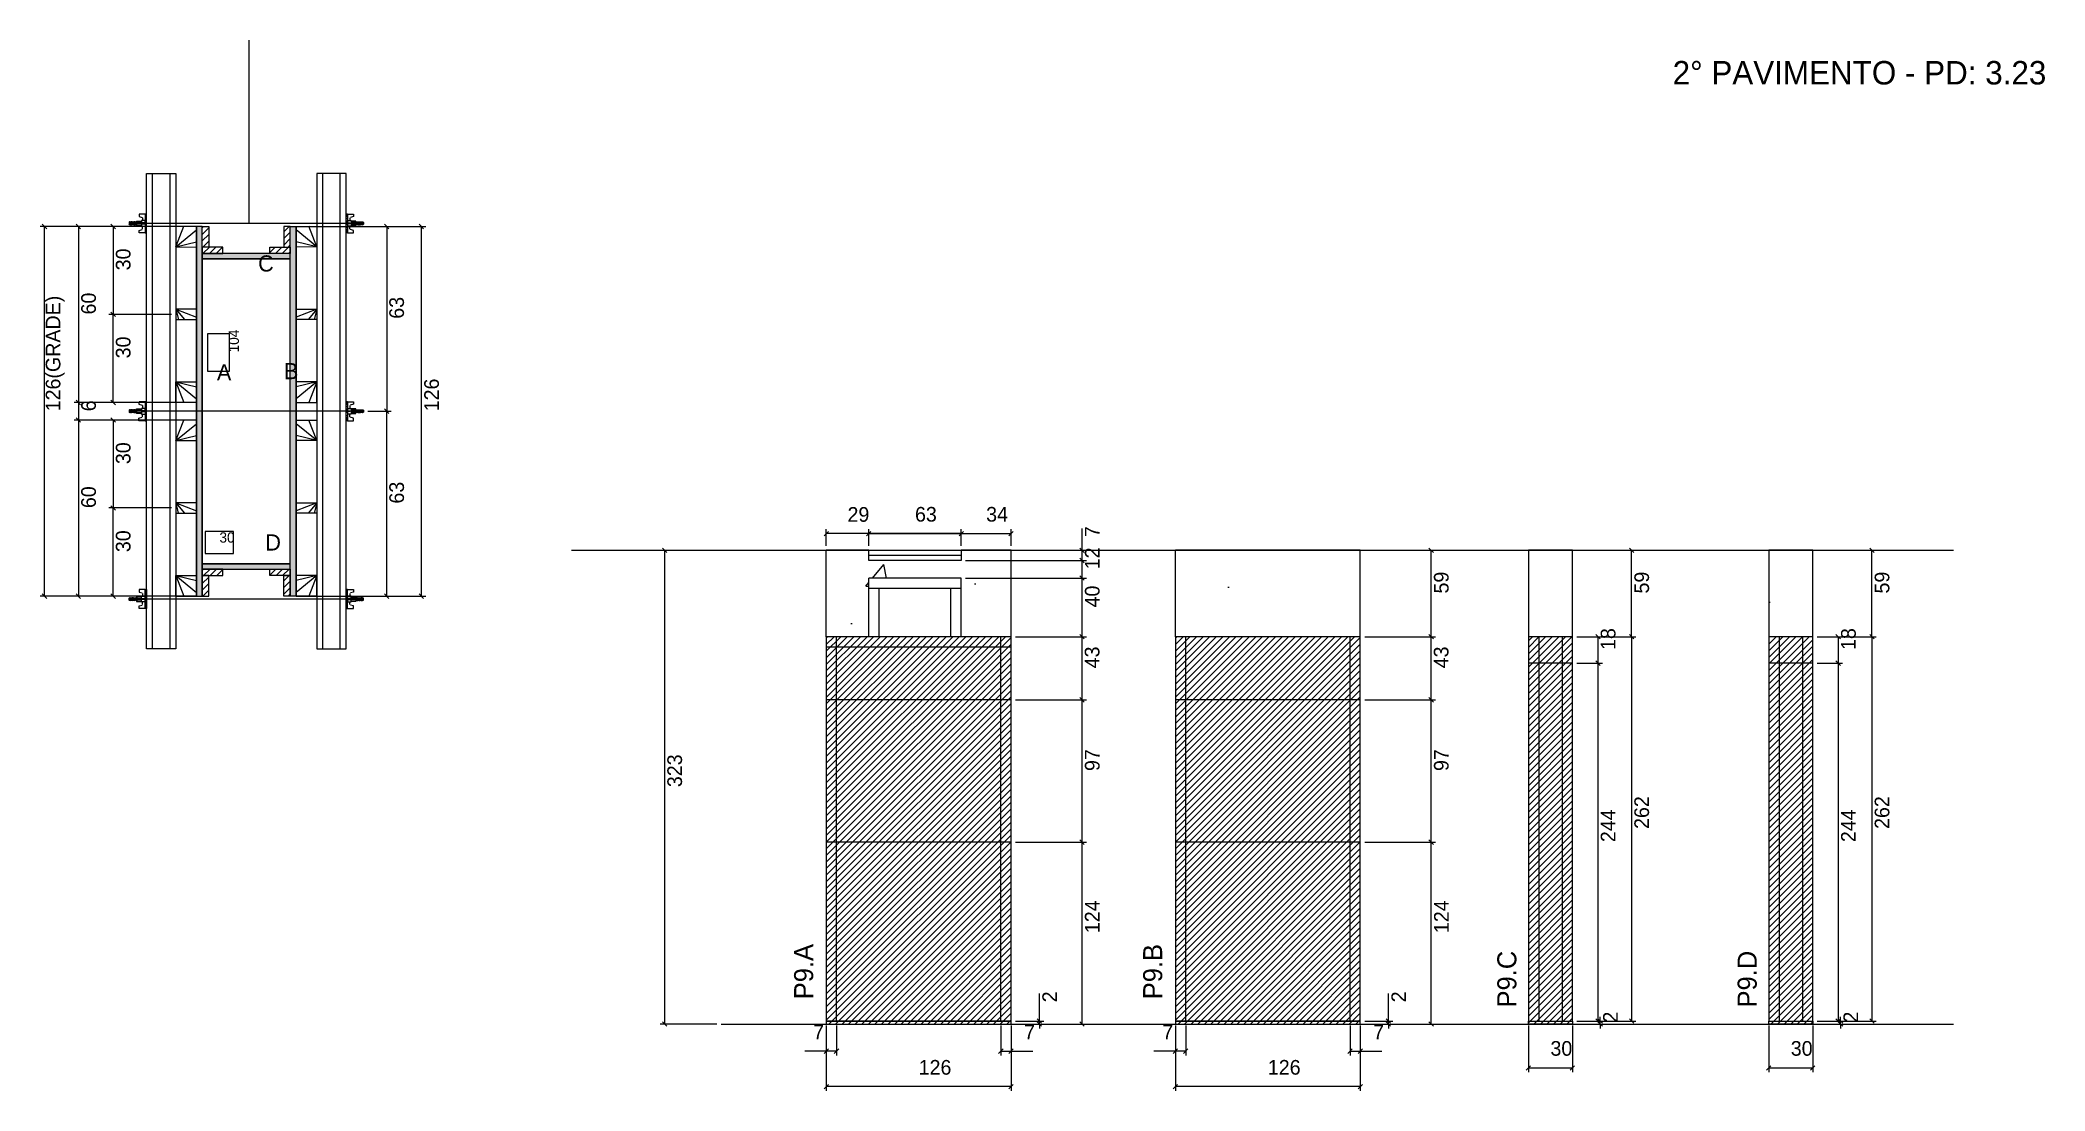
# Model space of a CAD drawing. Header units: metres. Extents: x 3511 to 4877, y 9638 to 10354.
import ezdxf

# ---------------------------------------------------------------- set-up
doc = ezdxf.new("R2010")
doc.units = ezdxf.units.M
for name, color, linetype in [('CHAPA', 7, 'Continuous'), ('COTA', 7, 'Continuous'), ('Hachura', 7, 'Continuous'), ('Madeira', 7, 'Continuous'), ('NIVEL 2° PAV.', 7, 'Continuous'), ('NOMENCLATURA', 7, 'Continuous'), ('Nível', 7, 'Continuous'), ('Painéis', 7, 'Continuous'), ('Perfil Metálico', 7, 'Continuous'), ('SARR_2.2x7', 7, 'Continuous'), ('SARRAFO', 7, 'Continuous'), ('Texto Seção', 7, 'Continuous'), ('TEXTO_GERAL', 7, 'Continuous')]:
    doc.layers.add(name, color=color, linetype=linetype)

msp = doc.modelspace()

# ---------------------------------------------------------------- hatches: boundary and pattern name
at = {"layer": 'COTA'}
h = msp.add_hatch(dxfattribs=at)
h.set_pattern_fill('AR-CONC')
h.paths.add_polyline_path([(4138.8, 10006.7), (4138.8, 9999.7), (4075.8, 9999.7), (4075.8, 10006.7), (4046.8, 10006.7), (4046.8, 9947.7), (4075.8, 9947.7), (4075.8, 9987.7), (4138.8, 9987.7), (4138.8, 9947.7), (4172.8, 9947.7), (4172.8, 10006.7), (4138.8, 10006.7)])
h = msp.add_hatch(dxfattribs=at)
h.set_pattern_fill('AR-CONC')
h.paths.add_polyline_path([(4284.8, 9947.7), (4410.8, 9947.7), (4410.8, 10006.7), (4284.8, 10006.7), (4284.8, 9947.7)])
h = msp.add_hatch(dxfattribs=at)
h.set_pattern_fill('AR-CONC')
h.paths.add_polyline_path([(4525.4, 9947.7), (4555.4, 9947.7), (4555.4, 10006.7), (4525.4, 10006.7), (4525.4, 9947.7)])
h = msp.add_hatch(dxfattribs=at)
h.set_pattern_fill('AR-CONC')
h.paths.add_polyline_path([(4689.2, 9947.7), (4719.2, 9947.7), (4719.2, 10006.7), (4689.2, 10006.7), (4689.2, 9947.7)])
at = {"layer": 'Hachura'}
h = msp.add_hatch(color=7, dxfattribs=at)
h.dxf.hatch_style = 1
h.paths.add_polyline_path([(3621.5, 10227.4), (3617.5, 10227.4), (3617.5, 9975.4), (3621.5, 9975.4), (3621.5, 10227.4)])
h = msp.add_hatch(dxfattribs=at)
h.set_pattern_fill('ANSI31')
h.paths.add_polyline_path([(3621.5, 10213.4), (3625.9, 10213.4), (3625.9, 10227.4), (3621.5, 10227.4), (3621.5, 10213.4)])
h = msp.add_hatch(dxfattribs=at)
h.set_pattern_fill('ANSI31')
h.paths.add_polyline_path([(3681.5, 10213.4), (3677.1, 10213.4), (3677.1, 10227.4), (3681.5, 10227.4), (3681.5, 10213.4)])
h = msp.add_hatch(color=7, dxfattribs=at)
h.dxf.hatch_style = 1
h.paths.add_polyline_path([(3681.5, 10227.4), (3685.5, 10227.4), (3685.5, 9975.4), (3681.5, 9975.4), (3681.5, 10227.4)])
h = msp.add_hatch(dxfattribs=at)
h.set_pattern_fill('ANSI31')
h.paths.add_polyline_path([(3621.5, 10209), (3621.5, 10213.4), (3635.5, 10213.4), (3635.5, 10209), (3621.5, 10209)])
h = msp.add_hatch(color=7, dxfattribs=at)
h.dxf.hatch_style = 1
h.paths.add_polyline_path([(3681.5, 10205.4), (3681.5, 10209), (3621.5, 10209), (3621.5, 10205.4), (3681.5, 10205.4)])
h = msp.add_hatch(color=7, dxfattribs=at)
h.dxf.hatch_style = 1
h.paths.add_polyline_path([(3681.5, 10205.4), (3681.5, 10209), (3621.5, 10209), (3621.5, 10205.4), (3681.5, 10205.4)])
h = msp.add_hatch(dxfattribs=at)
h.set_pattern_fill('ANSI31')
h.paths.add_polyline_path([(3681.5, 10209), (3681.5, 10213.4), (3667.5, 10213.4), (3667.5, 10209), (3681.5, 10209)])
h = msp.add_hatch(color=7, dxfattribs=at)
h.dxf.hatch_style = 1
h.paths.add_polyline_path([(3681.5, 9993.8), (3681.5, 9997.4), (3621.5, 9997.4), (3621.5, 9993.8), (3681.5, 9993.8)])
h = msp.add_hatch(color=7, dxfattribs=at)
h.dxf.hatch_style = 1
h.paths.add_polyline_path([(3681.5, 9993.8), (3681.5, 9997.4), (3621.5, 9997.4), (3621.5, 9993.8), (3681.5, 9993.8)])
h = msp.add_hatch(dxfattribs=at)
h.set_pattern_fill('ANSI31')
h.paths.add_polyline_path([(3621.5, 9989.4), (3621.5, 9993.8), (3635.5, 9993.8), (3635.5, 9989.4), (3621.5, 9989.4)])
h = msp.add_hatch(dxfattribs=at)
h.set_pattern_fill('ANSI31')
h.paths.add_polyline_path([(3621.5, 9989.4), (3625.9, 9989.4), (3625.9, 9975.4), (3621.5, 9975.4), (3621.5, 9989.4)])
h = msp.add_hatch(dxfattribs=at)
h.set_pattern_fill('ANSI31')
h.paths.add_polyline_path([(3681.5, 9989.4), (3681.5, 9993.8), (3667.5, 9993.8), (3667.5, 9989.4), (3681.5, 9989.4)])
h = msp.add_hatch(dxfattribs=at)
h.set_pattern_fill('ANSI31')
h.paths.add_polyline_path([(3681.5, 9989.4), (3677.1, 9989.4), (3677.1, 9975.4), (3681.5, 9975.4), (3681.5, 9989.4)])
h = msp.add_hatch(dxfattribs=at)
h.set_pattern_fill('ANSI31')
h.paths.add_polyline_path([(4172.8, 9683.7), (4172.8, 9947.7), (4046.8, 9947.7), (4046.8, 9683.7), (4172.8, 9683.7)])
h = msp.add_hatch(dxfattribs=at)
h.set_pattern_fill('ANSI31')
h.paths.add_polyline_path([(4410.8, 9683.7), (4410.8, 9947.7), (4284.8, 9947.7), (4284.8, 9683.7), (4410.8, 9683.7)])
h = msp.add_hatch(dxfattribs=at)
h.set_pattern_fill('ANSI31')
h.paths.add_polyline_path([(4555.4, 9683.7), (4555.4, 9947.7), (4525.4, 9947.7), (4525.4, 9683.7), (4555.4, 9683.7)])
h = msp.add_hatch(dxfattribs=at)
h.set_pattern_fill('ANSI31')
h.paths.add_polyline_path([(4719.2, 9683.7), (4719.2, 9947.7), (4689.2, 9947.7), (4689.2, 9683.7), (4719.2, 9683.7)])

# ---------------------------------------------------------------- linework, layer by layer
at = {"layer": 'CHAPA', "color": 1, "lineweight": 25}
for points in [[(3621.5, 10227.4), (3617.5, 10227.4), (3617.5, 9975.4), (3621.5, 9975.4)], [(3621.5, 10227.4), (3617.5, 10227.4), (3617.5, 9975.4), (3621.5, 9975.4)], [(3681.5, 10227.4), (3685.5, 10227.4), (3685.5, 9975.4), (3681.5, 9975.4)], [(3681.5, 10227.4), (3685.5, 10227.4), (3685.5, 9975.4), (3681.5, 9975.4)], [(3681.5, 10205.4), (3681.5, 10209), (3621.5, 10209), (3621.5, 10205.4)], [(3681.5, 10205.4), (3681.5, 10209), (3621.5, 10209), (3621.5, 10205.4)], [(3681.5, 9993.8), (3681.5, 9997.4), (3621.5, 9997.4), (3621.5, 9993.8)], [(3681.5, 9993.8), (3681.5, 9997.4), (3621.5, 9997.4), (3621.5, 9993.8)]]:
    msp.add_lwpolyline(points, close=True, dxfattribs=at)
at = {"layer": 'COTA', "color": 241, "lineweight": 25}
for p, q in [((3600.5, 10227.4), (3511, 10227.4)), ((3514, 9975.4), (3514, 10227.4)), ((3614.5, 10227.4), (3534.1, 10227.4)), ((3537.1, 10227.4), (3537.1, 10107.4)), ((3580.5, 10227.4), (3557.8, 10227.4)), ((3560.8, 10227.4), (3560.8, 10167.5)), ((3688.5, 10227.4), (3773.9, 10227.4)), ((3722.5, 10227.4), (3750.2, 10227.4)), ((3747.2, 10227.4), (3747.2, 10101.5)), ((3770.9, 9975.4), (3770.9, 10227.4)), ((3600.5, 10167.5), (3557.8, 10167.5)), ((3600.5, 10167.5), (3557.8, 10167.5)), ((3560.8, 10107.4), (3560.8, 10167.5)), ((3614.5, 10107.4), (3534.1, 10107.4)), ((3600.5, 10107.4), (3534.1, 10107.4)), ((3537.1, 10107.4), (3537.1, 10095.4)), ((3571.5, 10107.4), (3557.8, 10107.4)), ((3734.3, 10101.5), (3750.2, 10101.5)), ((3734.3, 10101.5), (3750.2, 10101.5)), ((3747.2, 9975.4), (3747.2, 10101.5)), ((3614.5, 10095.4), (3534.1, 10095.4)), ((3600.5, 10095.4), (3534.1, 10095.4)), ((3537.1, 10095.4), (3537.1, 9975.4)), ((3580.5, 10095.4), (3557.8, 10095.4)), ((3560.8, 10095.4), (3560.8, 10035.5)), ((3600.5, 10035.5), (3557.8, 10035.5)), ((3600.5, 10035.5), (3557.8, 10035.5)), ((3560.8, 9975.4), (3560.8, 10035.5)), ((4046.8, 9947.7), (4046.8, 10006.7)), ((4075.8, 10006.7), (4046.8, 10006.7)), ((4172.8, 10006.7), (4138.8, 10006.7)), ((4172.8, 9947.7), (4172.8, 10006.7)), ((4410.8, 10006.7), (4284.8, 10006.7)), ((4284.8, 9947.7), (4284.8, 10006.7)), ((4410.8, 9947.7), (4410.8, 10006.7)), ((3600.5, 9975.4), (3511, 9975.4)), ((3614.5, 9975.4), (3534.1, 9975.4)), ((3571.5, 9975.4), (3557.8, 9975.4)), ((3688.5, 9975.4), (3773.9, 9975.4)), ((3722.5, 9975.4), (3750.2, 9975.4))]:
    msp.add_line(p, q, dxfattribs=at)
at = {"layer": 'COTA', "color": 0, "lineweight": 25}
for p, q in [((3515.5, 10225.9), (3512.5, 10228.9)), ((3538.6, 10225.9), (3535.6, 10228.9)), ((3562.3, 10225.9), (3559.3, 10228.9)), ((3748.7, 10225.9), (3745.7, 10228.9)), ((3772.4, 10225.9), (3769.4, 10228.9)), ((3559.3, 10169), (3562.3, 10166)), ((3562.3, 10166), (3559.3, 10169)), ((3535.6, 10108.9), (3538.6, 10105.9)), ((3538.6, 10105.9), (3535.6, 10108.9)), ((3559.3, 10108.9), (3562.3, 10105.9)), ((3748.7, 10100), (3745.7, 10103)), ((3745.7, 10103), (3748.7, 10100)), ((3538.6, 10093.9), (3535.6, 10096.9)), ((3535.6, 10096.9), (3538.6, 10093.9)), ((3562.3, 10093.9), (3559.3, 10096.9)), ((3559.3, 10037), (3562.3, 10034)), ((3562.3, 10034), (3559.3, 10037)), ((4048.3, 10019.5), (4045.3, 10016.5)), ((4077.3, 10019.5), (4074.3, 10016.5)), ((4077.3, 10019.5), (4074.3, 10016.5)), ((4074.3, 10016.5), (4077.3, 10019.5)), ((4140.3, 10019.5), (4137.3, 10016.5)), ((4137.3, 10016.5), (4140.3, 10019.5)), ((4137.3, 10016.5), (4140.3, 10019.5)), ((4171.3, 10016.5), (4174.3, 10019.5)), ((4222.7, 10005.2), (4219.7, 10008.2)), ((4460.6, 10005.2), (4457.6, 10008.2)), ((4597.2, 10005.2), (4594.2, 10008.2)), ((4761, 10005.2), (4758, 10008.2)), ((4222.7, 9998.2), (4219.7, 10001.2)), ((4219.7, 10001.2), (4222.7, 9998.2)), ((4222.7, 9986.2), (4219.7, 9989.2)), ((4219.7, 9989.2), (4222.7, 9986.2)), ((3512.5, 9976.9), (3515.5, 9973.9)), ((3535.6, 9976.9), (3538.6, 9973.9)), ((3559.3, 9976.9), (3562.3, 9973.9)), ((3745.7, 9976.9), (3748.7, 9973.9)), ((3769.4, 9976.9), (3772.4, 9973.9)), ((4222.7, 9946.2), (4219.7, 9949.2)), ((4219.7, 9949.2), (4222.7, 9946.2)), ((4460.6, 9946.2), (4457.6, 9949.2)), ((4457.6, 9949.2), (4460.6, 9946.2)), ((4574.3, 9946.2), (4571.3, 9949.2)), ((4597.2, 9946.2), (4594.2, 9949.2)), ((4594.2, 9949.2), (4597.2, 9946.2)), ((4738, 9946.2), (4735, 9949.2)), ((4761, 9946.2), (4758, 9949.2)), ((4758, 9949.2), (4761, 9946.2)), ((4571.3, 9931.2), (4574.3, 9928.2)), ((4574.3, 9928.2), (4571.3, 9931.2)), ((4735, 9931.2), (4738, 9928.2)), ((4738, 9928.2), (4735, 9931.2)), ((4222.7, 9903.2), (4219.7, 9906.2)), ((4219.7, 9906.2), (4222.7, 9903.2)), ((4460.6, 9903.2), (4457.6, 9906.2)), ((4457.6, 9906.2), (4460.6, 9903.2)), ((4222.7, 9806.2), (4219.7, 9809.2)), ((4219.7, 9809.2), (4222.7, 9806.2)), ((4460.6, 9806.2), (4457.6, 9809.2)), ((4457.6, 9809.2), (4460.6, 9806.2)), ((4190.6, 9687.2), (4193.6, 9684.2)), ((4193.6, 9682.2), (4190.6, 9685.2)), ((4219.7, 9685.2), (4222.7, 9682.2)), ((4428.5, 9687.2), (4431.5, 9684.2)), ((4431.5, 9682.2), (4428.5, 9685.2)), ((4457.6, 9685.2), (4460.6, 9682.2)), ((4571.3, 9687.2), (4574.3, 9684.2)), ((4572.8, 9687.2), (4575.8, 9684.2)), ((4575.8, 9682.2), (4572.8, 9685.2)), ((4594.2, 9687.2), (4597.2, 9684.2)), ((4735, 9687.2), (4738, 9684.2)), ((4736.6, 9687.2), (4739.6, 9684.2)), ((4739.6, 9682.2), (4736.6, 9685.2)), ((4758, 9687.2), (4761, 9684.2)), ((4048.3, 9666.7), (4045.3, 9663.7)), ((4052.3, 9663.7), (4055.3, 9666.7)), ((4167.3, 9666.7), (4164.3, 9663.7)), ((4171.3, 9663.7), (4174.3, 9666.7)), ((4286.3, 9666.7), (4283.3, 9663.7)), ((4290.3, 9663.7), (4293.3, 9666.7)), ((4405.3, 9666.7), (4402.3, 9663.7)), ((4409.3, 9663.7), (4412.3, 9666.7)), ((4526.9, 9655.3), (4523.9, 9652.3)), ((4553.9, 9652.3), (4556.9, 9655.3)), ((4690.7, 9655.3), (4687.7, 9652.3)), ((4717.7, 9652.3), (4720.7, 9655.3)), ((4048.3, 9642.6), (4045.3, 9639.6)), ((4171.3, 9639.6), (4174.3, 9642.6)), ((4286.3, 9642.6), (4283.3, 9639.6)), ((4409.3, 9639.6), (4412.3, 9642.6))]:
    msp.add_line(p, q, dxfattribs=at)
at = {"layer": 'COTA', "color": 180, "lineweight": 25}
for p, q in [((3640, 10154.2), (3625, 10154.2)), ((3625, 10154.2), (3625, 10128.8)), ((3640, 10128.8), (3640, 10154.2)), ((3625, 10128.8), (3640, 10128.8)), ((3642.9, 10019.4), (3623.6, 10019.4)), ((3623.6, 10019.4), (3623.6, 10004.4)), ((3642.9, 10004.4), (3642.9, 10019.4)), ((3623.6, 10004.4), (3642.9, 10004.4))]:
    msp.add_line(p, q, dxfattribs=at)
at = {"layer": 'COTA', "color": 4, "lineweight": 25}
for p, q in [((4046.8, 10009.7), (4046.8, 10021)), ((4075.8, 10018), (4046.8, 10018)), ((4075.8, 10009.7), (4075.8, 10021)), ((4075.8, 10009.7), (4075.8, 10021)), ((4075.8, 10009.7), (4075.8, 10021)), ((4138.8, 10018), (4075.8, 10018)), ((4075.8, 10018), (4138.8, 10018)), ((4138.8, 10009.7), (4138.8, 10021)), ((4138.8, 10009.7), (4138.8, 10021)), ((4138.8, 10009.7), (4138.8, 10021)), ((4138.8, 10018), (4172.8, 10018)), ((4172.8, 10009.7), (4172.8, 10021)), ((4221.2, 10006.7), (4221.2, 10021.5)), ((4175.8, 10006.7), (4224.2, 10006.7)), ((4221.2, 9999.7), (4221.2, 10006.7)), ((4413.8, 10006.7), (4462.1, 10006.7)), ((4459.1, 9947.7), (4459.1, 10006.7)), ((4558.4, 10006.7), (4598.7, 10006.7)), ((4595.7, 9947.7), (4595.7, 10006.7)), ((4722.2, 10006.7), (4762.5, 10006.7)), ((4759.5, 9947.7), (4759.5, 10006.7)), ((4141.8, 9999.7), (4224.2, 9999.7)), ((4141.8, 9999.7), (4224.2, 9999.7)), ((4221.2, 9987.7), (4221.2, 9999.7)), ((4141.8, 9987.7), (4224.2, 9987.7)), ((4141.8, 9987.7), (4224.2, 9987.7)), ((4221.2, 9947.7), (4221.2, 9987.7)), ((4175.8, 9947.7), (4224.2, 9947.7)), ((4175.8, 9947.7), (4224.2, 9947.7)), ((4221.2, 9904.7), (4221.2, 9947.7)), ((4413.8, 9947.7), (4462.1, 9947.7)), ((4413.8, 9947.7), (4462.1, 9947.7)), ((4459.1, 9904.7), (4459.1, 9947.7)), ((4558.4, 9947.7), (4598.7, 9947.7)), ((4558.4, 9947.7), (4575.8, 9947.7)), ((4558.4, 9947.7), (4598.7, 9947.7)), ((4572.8, 9947.7), (4572.8, 9929.7)), ((4595.7, 9947.7), (4595.7, 9685.7)), ((4722.2, 9947.7), (4762.5, 9947.7)), ((4722.2, 9947.7), (4739.5, 9947.7)), ((4722.2, 9947.7), (4762.5, 9947.7)), ((4736.5, 9947.7), (4736.5, 9929.7)), ((4759.5, 9947.7), (4759.5, 9685.7)), ((4558.4, 9929.7), (4575.8, 9929.7)), ((4558.4, 9929.7), (4575.8, 9929.7)), ((4572.8, 9929.7), (4572.8, 9685.7)), ((4722.2, 9929.7), (4739.5, 9929.7)), ((4722.2, 9929.7), (4739.5, 9929.7)), ((4736.5, 9929.7), (4736.5, 9685.7)), ((4175.8, 9904.7), (4224.2, 9904.7)), ((4175.8, 9904.7), (4224.2, 9904.7)), ((4221.2, 9807.7), (4221.2, 9904.7)), ((4413.8, 9904.7), (4462.1, 9904.7)), ((4413.8, 9904.7), (4462.1, 9904.7)), ((4459.1, 9807.7), (4459.1, 9904.7)), ((4175.8, 9807.7), (4224.2, 9807.7)), ((4213.7, 9807.7), (4224.2, 9807.7)), ((4221.2, 9683.7), (4221.2, 9807.7)), ((4413.8, 9807.7), (4462.1, 9807.7)), ((4451.6, 9807.7), (4462.1, 9807.7)), ((4459.1, 9683.7), (4459.1, 9807.7)), ((4192.1, 9685.7), (4192.1, 9704.5)), ((4430, 9685.7), (4430, 9704.5)), ((4574.3, 9685.7), (4574.3, 9688.7)), ((4738.1, 9685.7), (4738.1, 9688.7)), ((4046.8, 9682.7), (4046.8, 9638.1)), ((4046.8, 9680.7), (4046.8, 9662.2)), ((4053.8, 9682.7), (4053.8, 9662.2)), ((4165.8, 9682.7), (4165.8, 9662.2)), ((4172.8, 9682.7), (4172.8, 9638.1)), ((4172.8, 9680.7), (4172.8, 9662.2)), ((4175.8, 9685.7), (4195.1, 9685.7)), ((4175.8, 9683.7), (4195.1, 9683.7)), ((4175.8, 9683.7), (4224.2, 9683.7)), ((4192.1, 9683.7), (4192.1, 9685.7)), ((4192.1, 9683.7), (4192.1, 9680.7)), ((4284.8, 9682.7), (4284.8, 9638.1)), ((4284.8, 9680.7), (4284.8, 9662.2)), ((4291.8, 9682.7), (4291.8, 9662.2)), ((4403.8, 9682.7), (4403.8, 9662.2)), ((4410.8, 9682.7), (4410.8, 9638.1)), ((4410.8, 9680.7), (4410.8, 9662.2)), ((4413.8, 9685.7), (4433, 9685.7)), ((4413.8, 9683.7), (4433, 9683.7)), ((4413.8, 9683.7), (4462.1, 9683.7)), ((4430, 9683.7), (4430, 9685.7)), ((4430, 9683.7), (4430, 9680.7)), ((4525.4, 9682.7), (4525.4, 9650.8)), ((4555.4, 9682.7), (4555.4, 9650.8)), ((4558.4, 9685.7), (4577.3, 9685.7)), ((4558.4, 9685.7), (4598.7, 9685.7)), ((4558.4, 9685.7), (4575.8, 9685.7)), ((4558.4, 9683.7), (4577.3, 9683.7)), ((4574.3, 9683.7), (4574.3, 9685.7)), ((4574.3, 9683.7), (4574.3, 9680.7)), ((4689.2, 9682.7), (4689.2, 9650.8)), ((4719.2, 9682.7), (4719.2, 9650.8)), ((4722.2, 9685.7), (4741.1, 9685.7)), ((4722.2, 9685.7), (4762.5, 9685.7)), ((4722.2, 9685.7), (4739.5, 9685.7)), ((4722.2, 9683.7), (4741.1, 9683.7)), ((4738.1, 9683.7), (4738.1, 9685.7)), ((4738.1, 9683.7), (4738.1, 9680.7)), ((4046.8, 9665.2), (4032.1, 9665.2)), ((4053.8, 9665.2), (4046.8, 9665.2)), ((4165.8, 9665.2), (4172.8, 9665.2)), ((4172.8, 9665.2), (4187.5, 9665.2)), ((4284.8, 9665.2), (4270, 9665.2)), ((4291.8, 9665.2), (4284.8, 9665.2)), ((4403.8, 9665.2), (4410.8, 9665.2)), ((4410.8, 9665.2), (4425.5, 9665.2)), ((4525.4, 9653.8), (4555.4, 9653.8)), ((4689.2, 9653.8), (4719.2, 9653.8)), ((4172.8, 9641.1), (4046.8, 9641.1)), ((4410.8, 9641.1), (4284.8, 9641.1))]:
    msp.add_line(p, q, dxfattribs=at)
at = {"layer": 'COTA', "color": 241, "lineweight": 25}
for points in [[(4555.4, 9947.7), (4555.4, 10006.7), (4525.4, 10006.7), (4525.4, 9947.7)], [(4719.2, 9947.7), (4719.2, 10006.7), (4689.2, 10006.7), (4689.2, 9947.7)]]:
    msp.add_lwpolyline(points, dxfattribs=at)
at = {"layer": 'Hachura', "color": 0, "lineweight": 9}
for p, q in [((3583.5, 10235.9), (3578.4, 10235.9)), ((3578.4, 10235.9), (3578.4, 10234.2)), ((3582.6, 10235.9), (3582.6, 10223)), ((3582.6, 10235.9), (3582.6, 10230.7)), ((3582.6, 10235.8), (3583.5, 10235.8)), ((3582.6, 10235.5), (3583.5, 10235.5)), ((3582.6, 10235.2), (3583.5, 10235.2)), ((3582.6, 10234.7), (3583.5, 10234.7)), ((3583.5, 10223), (3583.5, 10235.9)), ((3719.5, 10223), (3719.5, 10235.9)), ((3719.5, 10235.9), (3724.7, 10235.9)), ((3720.4, 10235.8), (3719.5, 10235.8)), ((3720.4, 10235.5), (3719.5, 10235.5)), ((3720.4, 10235.2), (3719.5, 10235.2)), ((3720.4, 10234.7), (3719.5, 10234.7)), ((3720.4, 10235.9), (3720.4, 10223)), ((3720.4, 10235.9), (3720.4, 10230.7)), ((3724.7, 10235.9), (3724.7, 10234.2)), ((3572, 10230.5), (3571.7, 10230.2)), ((3571.7, 10230.2), (3571.7, 10228.9)), ((3572, 10228.5), (3571.7, 10228.9)), ((3572.4, 10230.5), (3572, 10230.5)), ((3572, 10228.5), (3572, 10230.5)), ((3572.7, 10228.5), (3572, 10229.8)), ((3572.6, 10228.4), (3572, 10229.6)), ((3572, 10229.1), (3572.4, 10228.4)), ((3572, 10228.8), (3572.2, 10228.5)), ((3572.4, 10230.5), (3573.3, 10228.5)), ((3572.4, 10230.5), (3573.3, 10228.5)), ((3572.5, 10230.6), (3573.5, 10228.4)), ((3573.8, 10228.4), (3572.7, 10230.6)), ((3572.7, 10228.5), (3573.3, 10228.5)), ((3573.5, 10230.5), (3572.9, 10230.5)), ((3573.8, 10228.5), (3572.9, 10230.5)), ((3573.5, 10230.5), (3574.5, 10228.5)), ((3573.6, 10230.6), (3574.7, 10228.4)), ((3574.5, 10228.5), (3573.8, 10228.5)), ((3574.9, 10228.4), (3573.9, 10230.6)), ((3574.7, 10230.5), (3574, 10230.5)), ((3575, 10228.5), (3574, 10230.5)), ((3574.2, 10230.5), (3574, 10230.5)), ((3574.7, 10230.5), (3575.6, 10228.5)), ((3574.8, 10230.6), (3575.9, 10228.4)), ((3576.1, 10228.4), (3575, 10230.6)), ((3575.2, 10228.5), (3575, 10228.5)), ((3575.8, 10230.5), (3575.2, 10230.5)), ((3576.2, 10228.5), (3575.2, 10230.5)), ((3575.2, 10228.5), (3575.6, 10228.5)), ((3575.8, 10230.5), (3576.8, 10228.5)), ((3576.8, 10229.3), (3576.2, 10230.6)), ((3576.2, 10228.5), (3576.8, 10228.5)), ((3576.8, 10229.6), (3576.4, 10230.5)), ((3576.8, 10230.5), (3576.4, 10230.5)), ((3576.8, 10227.8), (3576.8, 10231.1)), ((3576.8, 10231.1), (3580, 10231.1)), ((3576.8, 10230.1), (3580, 10230.1)), ((3576.8, 10228.5), (3580, 10228.5)), ((3580, 10227.8), (3576.8, 10227.8)), ((3576.9, 10227.8), (3576.9, 10231.1)), ((3578.4, 10234.2), (3580.6, 10233.6)), ((3578.4, 10224.7), (3580.6, 10225.3)), ((3578.4, 10223), (3578.4, 10224.7)), ((3582.6, 10223), (3578.4, 10223)), ((3580, 10231.4), (3580, 10227.5)), ((3582.6, 10231.4), (3580, 10231.4)), ((3580, 10227.5), (3580, 10227.8)), ((3580, 10227.5), (3580, 10227.8)), ((3580, 10227.5), (3582.6, 10227.5)), ((3582.6, 10229.8), (3580.6, 10229.8)), ((3580.6, 10229.2), (3582.6, 10229.2)), ((3580.8, 10233.3), (3580.8, 10231.4)), ((3580.8, 10225.6), (3580.8, 10227.5)), ((3582.6, 10233.9), (3583.5, 10233.9)), ((3582.6, 10232.5), (3583.5, 10232.5)), ((3582.6, 10229.4), (3582.6, 10231.4)), ((3582.6, 10230.7), (3582.6, 10230.1)), ((3582.6, 10229.5), (3583.5, 10229.5)), ((3582.6, 10226.4), (3583.5, 10226.4)), ((3582.6, 10225), (3583.5, 10225)), ((3582.6, 10224.1), (3583.5, 10224.1)), ((3582.6, 10223.7), (3583.5, 10223.7)), ((3582.6, 10223.3), (3583.5, 10223.3)), ((3582.6, 10223.1), (3583.5, 10223.1)), ((3582.6, 10223), (3583.5, 10223)), ((3582.9, 10230.4), (3582.7, 10230.4)), ((3582.7, 10228.5), (3583.2, 10228.5)), ((3583.4, 10230.4), (3582.9, 10230.4)), ((3583.5, 10224), (3583.5, 10231.8)), ((3720.4, 10233.9), (3719.5, 10233.9)), ((3720.4, 10232.5), (3719.5, 10232.5)), ((3719.5, 10224), (3719.5, 10231.8)), ((3720.4, 10229.5), (3719.5, 10229.5)), ((3720.4, 10226.4), (3719.5, 10226.4)), ((3720.4, 10225), (3719.5, 10225)), ((3720.4, 10224.1), (3719.5, 10224.1)), ((3720.4, 10223.7), (3719.5, 10223.7)), ((3720.4, 10223.3), (3719.5, 10223.3)), ((3720.4, 10223.1), (3719.5, 10223.1)), ((3720.4, 10223), (3719.5, 10223)), ((3719.7, 10230.4), (3720.1, 10230.4)), ((3720.3, 10228.5), (3719.9, 10228.5)), ((3720.1, 10230.4), (3720.3, 10230.4)), ((3720.4, 10229.4), (3720.4, 10231.4)), ((3720.4, 10231.4), (3723, 10231.4)), ((3720.4, 10230.7), (3720.4, 10230.1)), ((3720.4, 10229.8), (3722.4, 10229.8)), ((3722.4, 10229.2), (3720.4, 10229.2)), ((3723, 10227.5), (3720.4, 10227.5)), ((3720.4, 10223), (3724.7, 10223)), ((3722.2, 10233.3), (3722.2, 10231.4)), ((3722.2, 10225.6), (3722.2, 10227.5)), ((3724.7, 10234.2), (3722.5, 10233.6)), ((3724.7, 10224.7), (3722.5, 10225.3)), ((3723, 10231.4), (3723, 10227.5)), ((3726.2, 10231.1), (3723, 10231.1)), ((3726.2, 10230.1), (3723, 10230.1)), ((3726.2, 10228.5), (3723, 10228.5)), ((3723, 10227.8), (3726.2, 10227.8)), ((3723, 10227.5), (3723, 10227.8)), ((3723, 10227.5), (3723, 10227.8)), ((3724.7, 10223), (3724.7, 10224.7)), ((3726.2, 10227.8), (3726.2, 10231.1)), ((3726.2, 10227.8), (3726.2, 10231.1)), ((3726.2, 10229.3), (3726.9, 10230.6)), ((3727.2, 10230.5), (3726.2, 10228.5)), ((3726.2, 10229.6), (3726.7, 10230.5)), ((3726.2, 10230.5), (3726.7, 10230.5)), ((3726.9, 10228.5), (3726.2, 10228.5)), ((3726.9, 10228.4), (3728, 10230.6)), ((3726.9, 10228.5), (3727.8, 10230.5)), ((3728.3, 10230.6), (3727.2, 10228.4)), ((3727.2, 10230.5), (3727.8, 10230.5)), ((3728.4, 10230.5), (3727.4, 10228.5)), ((3727.8, 10228.5), (3727.4, 10228.5)), ((3727.8, 10228.5), (3728, 10228.5)), ((3728, 10228.5), (3729, 10230.5)), ((3728.1, 10228.4), (3729.2, 10230.6)), ((3729.4, 10230.6), (3728.3, 10228.4)), ((3728.4, 10230.5), (3729, 10230.5)), ((3729.5, 10230.5), (3728.5, 10228.5)), ((3728.5, 10228.5), (3729.2, 10228.5)), ((3728.8, 10230.5), (3729, 10230.5)), ((3729.2, 10228.5), (3730.2, 10230.5)), ((3729.3, 10228.4), (3730.3, 10230.6)), ((3730.6, 10230.6), (3729.5, 10228.4)), ((3729.5, 10230.5), (3730.2, 10230.5)), ((3730.7, 10230.5), (3729.7, 10228.5)), ((3730.7, 10230.5), (3729.7, 10228.5)), ((3730.4, 10228.5), (3729.7, 10228.5)), ((3730.4, 10228.5), (3731, 10229.8)), ((3730.4, 10228.4), (3731, 10229.6)), ((3730.7, 10230.5), (3731, 10230.5)), ((3731, 10229.1), (3730.7, 10228.4)), ((3731, 10228.8), (3730.9, 10228.5)), ((3731, 10230.5), (3731.3, 10230.2)), ((3731, 10228.5), (3731, 10230.5)), ((3731, 10228.5), (3731.3, 10228.9)), ((3731.3, 10230.2), (3731.3, 10228.9)), ((3572, 10102.5), (3571.7, 10102.2)), ((3571.7, 10102.2), (3571.7, 10100.9)), ((3572, 10100.5), (3571.7, 10100.9)), ((3572.3, 10102.5), (3572, 10102.5)), ((3572, 10100.5), (3572, 10102.5)), ((3572.7, 10100.5), (3572, 10101.8)), ((3572.6, 10100.4), (3572, 10101.6)), ((3572, 10101.1), (3572.4, 10100.4)), ((3572, 10100.8), (3572.1, 10100.5)), ((3572.3, 10102.5), (3573.3, 10100.5)), ((3572.3, 10102.5), (3573.3, 10100.5)), ((3572.4, 10102.5), (3573.5, 10100.4)), ((3573.7, 10100.4), (3572.7, 10102.6)), ((3572.7, 10100.5), (3573.3, 10100.5)), ((3573.5, 10102.5), (3572.9, 10102.5)), ((3573.8, 10100.5), (3572.9, 10102.5)), ((3573.5, 10102.5), (3574.5, 10100.5)), ((3573.6, 10102.5), (3574.7, 10100.4)), ((3574.9, 10100.4), (3573.8, 10102.6)), ((3574.5, 10100.5), (3573.8, 10100.5)), ((3574.7, 10102.5), (3574, 10102.5)), ((3575, 10100.5), (3574, 10102.5)), ((3574.2, 10102.5), (3574, 10102.5)), ((3574.7, 10102.5), (3575.6, 10100.5)), ((3574.8, 10102.5), (3575.8, 10100.4)), ((3576.1, 10100.4), (3575, 10102.6)), ((3575.2, 10100.5), (3575, 10100.5)), ((3575.8, 10102.5), (3575.2, 10102.5)), ((3576.1, 10100.5), (3575.2, 10102.5)), ((3575.2, 10100.5), (3575.6, 10100.5)), ((3575.8, 10102.5), (3576.8, 10100.5)), ((3576.1, 10100.5), (3576.8, 10100.5)), ((3576.8, 10101.3), (3576.2, 10102.6)), ((3576.8, 10101.6), (3576.3, 10102.5)), ((3576.8, 10102.5), (3576.3, 10102.5)), ((3576.8, 10099.8), (3576.8, 10103.1)), ((3576.8, 10103.1), (3580, 10103.1)), ((3576.8, 10102.1), (3580, 10102.1)), ((3576.8, 10100.5), (3580, 10100.5)), ((3580, 10099.8), (3576.8, 10099.8)), ((3576.9, 10099.8), (3576.9, 10103.1)), ((3578.3, 10107.9), (3578.3, 10106.2)), ((3578.3, 10106.2), (3580.5, 10105.6)), ((3583.5, 10107.9), (3578.4, 10107.9)), ((3580, 10103.4), (3580, 10099.5)), ((3582.6, 10103.4), (3580, 10103.4)), ((3580, 10099.5), (3580, 10099.8)), ((3580, 10099.5), (3580, 10099.8)), ((3580, 10099.5), (3582.6, 10099.5)), ((3582.6, 10101.8), (3580.6, 10101.8)), ((3580.6, 10101.2), (3582.6, 10101.2)), ((3580.8, 10105.3), (3580.8, 10103.4)), ((3580.8, 10097.6), (3580.8, 10099.5)), ((3582.6, 10107.9), (3582.6, 10095)), ((3582.6, 10107.9), (3582.6, 10102.7)), ((3582.6, 10107.8), (3583.5, 10107.8)), ((3582.6, 10107.5), (3583.5, 10107.5)), ((3582.6, 10107.2), (3583.5, 10107.2)), ((3582.6, 10106.7), (3583.5, 10106.7)), ((3582.6, 10105.9), (3583.5, 10105.9)), ((3582.6, 10104.5), (3583.5, 10104.5)), ((3582.6, 10101.4), (3582.6, 10103.4)), ((3582.6, 10102.7), (3582.6, 10102.1)), ((3582.6, 10101.4), (3583.5, 10101.4)), ((3582.6, 10098.4), (3583.5, 10098.4)), ((3582.9, 10102.4), (3582.7, 10102.4)), ((3582.7, 10100.5), (3583.2, 10100.5)), ((3583.3, 10102.4), (3582.9, 10102.4)), ((3583.5, 10095), (3583.5, 10107.9)), ((3583.5, 10095.9), (3583.5, 10103.8)), ((3719.5, 10095), (3719.5, 10107.9)), ((3719.5, 10107.9), (3724.6, 10107.9)), ((3720.4, 10107.8), (3719.5, 10107.8)), ((3720.4, 10107.5), (3719.5, 10107.5)), ((3720.4, 10107.2), (3719.5, 10107.2)), ((3720.4, 10106.7), (3719.5, 10106.7)), ((3720.4, 10105.9), (3719.5, 10105.9)), ((3720.4, 10104.5), (3719.5, 10104.5)), ((3719.5, 10095.9), (3719.5, 10103.8)), ((3720.4, 10101.4), (3719.5, 10101.4)), ((3720.4, 10098.4), (3719.5, 10098.4)), ((3719.6, 10102.4), (3720.1, 10102.4)), ((3720.3, 10100.5), (3719.8, 10100.5)), ((3720.1, 10102.4), (3720.3, 10102.4)), ((3720.4, 10107.9), (3720.4, 10095)), ((3720.4, 10107.9), (3720.4, 10102.7)), ((3720.4, 10101.4), (3720.4, 10103.4)), ((3720.4, 10103.4), (3723, 10103.4)), ((3720.4, 10102.7), (3720.4, 10102.1)), ((3720.4, 10101.8), (3722.4, 10101.8)), ((3722.4, 10101.2), (3720.4, 10101.2)), ((3723, 10099.5), (3720.4, 10099.5)), ((3722.2, 10105.3), (3722.2, 10103.4)), ((3722.2, 10097.6), (3722.2, 10099.5)), ((3724.7, 10106.2), (3722.4, 10105.6)), ((3723, 10103.4), (3723, 10099.5)), ((3726.2, 10103.1), (3723, 10103.1)), ((3726.2, 10102.1), (3723, 10102.1)), ((3726.2, 10100.5), (3723, 10100.5)), ((3723, 10099.8), (3726.2, 10099.8)), ((3723, 10099.5), (3723, 10099.8)), ((3723, 10099.5), (3723, 10099.8)), ((3724.7, 10107.9), (3724.7, 10106.2)), ((3726.1, 10099.8), (3726.1, 10103.1)), ((3726.2, 10099.8), (3726.2, 10103.1)), ((3726.2, 10101.3), (3726.8, 10102.6)), ((3727.2, 10102.5), (3726.2, 10100.5)), ((3726.2, 10101.6), (3726.7, 10102.5)), ((3726.2, 10102.5), (3726.7, 10102.5)), ((3726.8, 10100.5), (3726.2, 10100.5)), ((3726.8, 10100.5), (3727.8, 10102.5)), ((3726.9, 10100.4), (3728, 10102.6)), ((3727.2, 10102.5), (3727.8, 10102.5)), ((3728.2, 10102.5), (3727.2, 10100.4)), ((3728.3, 10102.5), (3727.4, 10100.5)), ((3727.8, 10100.5), (3727.4, 10100.5)), ((3727.8, 10100.5), (3728, 10100.5)), ((3728, 10100.5), (3729, 10102.5)), ((3728.1, 10100.4), (3729.2, 10102.6)), ((3728.3, 10102.5), (3729, 10102.5)), ((3729.4, 10102.5), (3728.3, 10100.4)), ((3729.5, 10102.5), (3728.5, 10100.5)), ((3728.5, 10100.5), (3729.2, 10100.5)), ((3728.8, 10102.5), (3729, 10102.5)), ((3729.2, 10100.4), (3730.3, 10102.6)), ((3729.2, 10100.5), (3730.1, 10102.5)), ((3729.5, 10102.5), (3730.1, 10102.5)), ((3730.6, 10102.5), (3729.5, 10100.4)), ((3730.7, 10102.5), (3729.7, 10100.5)), ((3730.7, 10102.5), (3729.7, 10100.5)), ((3730.3, 10100.5), (3729.7, 10100.5)), ((3730.3, 10100.5), (3731, 10101.8)), ((3730.4, 10100.4), (3731, 10101.6)), ((3731, 10101.1), (3730.6, 10100.4)), ((3730.7, 10102.5), (3731, 10102.5)), ((3731, 10100.8), (3730.8, 10100.5)), ((3731, 10102.5), (3731.3, 10102.2)), ((3731, 10100.5), (3731, 10102.5)), ((3731, 10100.5), (3731.3, 10100.9)), ((3731.3, 10102.2), (3731.3, 10100.9)), ((3578.3, 10096.7), (3580.5, 10097.3)), ((3578.3, 10095), (3578.3, 10096.7)), ((3582.6, 10095), (3578.3, 10095)), ((3582.6, 10097), (3583.5, 10097)), ((3582.6, 10096.1), (3583.5, 10096.1)), ((3582.6, 10095.7), (3583.5, 10095.7)), ((3582.6, 10095.3), (3583.5, 10095.3)), ((3582.6, 10095.1), (3583.5, 10095.1)), ((3582.6, 10095), (3583.5, 10095)), ((3720.4, 10097), (3719.5, 10097)), ((3720.4, 10096.1), (3719.5, 10096.1)), ((3720.4, 10095.7), (3719.5, 10095.7)), ((3720.4, 10095.3), (3719.5, 10095.3)), ((3720.4, 10095.1), (3719.5, 10095.1)), ((3720.4, 10095), (3719.5, 10095)), ((3720.4, 10095), (3724.7, 10095)), ((3724.7, 10096.7), (3722.4, 10097.3)), ((3724.7, 10095), (3724.7, 10096.7)), ((3576.8, 9975.1), (3576.8, 9971.8)), ((3580, 9975.1), (3576.8, 9975.1)), ((3576.9, 9975.1), (3576.9, 9971.8)), ((3582.6, 9979.9), (3578.4, 9979.9)), ((3578.4, 9979.9), (3578.4, 9978.2)), ((3578.4, 9978.2), (3580.6, 9977.6)), ((3580, 9971.5), (3580, 9975.4)), ((3580, 9975.4), (3582.6, 9975.4)), ((3580, 9975.4), (3580, 9975.1)), ((3580, 9975.4), (3580, 9975.1)), ((3580.8, 9977.3), (3580.8, 9975.4)), ((3582.6, 9967), (3582.6, 9979.9)), ((3582.6, 9979.9), (3583.5, 9979.9)), ((3582.6, 9979.8), (3583.5, 9979.8)), ((3582.6, 9979.5), (3583.5, 9979.5)), ((3582.6, 9979.2), (3583.5, 9979.2)), ((3582.6, 9978.7), (3583.5, 9978.7)), ((3582.6, 9977.9), (3583.5, 9977.9)), ((3582.6, 9976.5), (3583.5, 9976.5)), ((3583.5, 9979.9), (3583.5, 9967)), ((3583.5, 9978.9), (3583.5, 9971.1)), ((3719.5, 9979.9), (3719.5, 9967)), ((3720.4, 9979.9), (3719.5, 9979.9)), ((3720.4, 9979.8), (3719.5, 9979.8)), ((3720.4, 9979.5), (3719.5, 9979.5)), ((3720.4, 9979.2), (3719.5, 9979.2)), ((3719.5, 9978.9), (3719.5, 9971.1)), ((3720.4, 9978.7), (3719.5, 9978.7)), ((3720.4, 9977.9), (3719.5, 9977.9)), ((3720.4, 9976.5), (3719.5, 9976.5)), ((3720.4, 9967), (3720.4, 9979.9)), ((3720.4, 9979.9), (3724.7, 9979.9)), ((3723, 9975.4), (3720.4, 9975.4)), ((3722.2, 9977.3), (3722.2, 9975.4)), ((3724.7, 9978.2), (3722.5, 9977.6)), ((3723, 9971.5), (3723, 9975.4)), ((3723, 9975.4), (3723, 9975.1)), ((3723, 9975.4), (3723, 9975.1)), ((3723, 9975.1), (3726.2, 9975.1)), ((3724.7, 9979.9), (3724.7, 9978.2)), ((3726.2, 9975.1), (3726.2, 9971.8)), ((3726.2, 9975.1), (3726.2, 9971.8)), ((3572, 9974.3), (3571.7, 9974)), ((3571.7, 9972.7), (3571.7, 9974)), ((3572, 9972.4), (3571.7, 9972.7)), ((3572, 9973.8), (3572.4, 9974.5)), ((3572, 9974.1), (3572.2, 9974.3)), ((3572.6, 9974.4), (3572, 9973.3)), ((3572.7, 9974.3), (3572, 9973.1)), ((3572, 9974.3), (3572, 9972.4)), ((3572.4, 9972.4), (3572, 9972.4)), ((3572.4, 9972.4), (3573.3, 9974.3)), ((3572.4, 9972.4), (3573.3, 9974.3)), ((3572.5, 9972.3), (3573.5, 9974.5)), ((3573.8, 9974.4), (3572.7, 9972.3)), ((3572.7, 9974.3), (3573.3, 9974.3)), ((3573.8, 9974.3), (3572.9, 9972.4)), ((3573.5, 9972.4), (3572.9, 9972.4)), ((3573.5, 9972.4), (3574.5, 9974.3)), ((3573.6, 9972.3), (3574.7, 9974.5)), ((3574.5, 9974.3), (3573.8, 9974.3)), ((3574.9, 9974.4), (3573.9, 9972.3)), ((3575, 9974.3), (3574, 9972.4)), ((3574.7, 9972.4), (3574, 9972.4)), ((3574.2, 9972.4), (3574, 9972.4)), ((3574.7, 9972.4), (3575.6, 9974.3)), ((3574.8, 9972.3), (3575.9, 9974.5)), ((3575.2, 9974.3), (3575, 9974.3)), ((3576.1, 9974.4), (3575, 9972.3)), ((3575.2, 9974.3), (3575.6, 9974.3)), ((3576.2, 9974.3), (3575.2, 9972.4)), ((3575.8, 9972.4), (3575.2, 9972.4)), ((3575.8, 9972.4), (3576.8, 9974.3)), ((3576.2, 9974.3), (3576.8, 9974.3)), ((3576.8, 9973.6), (3576.2, 9972.3)), ((3576.8, 9973.3), (3576.4, 9972.4)), ((3576.8, 9972.4), (3576.4, 9972.4)), ((3576.8, 9974.3), (3580, 9974.3)), ((3576.8, 9972.8), (3580, 9972.8)), ((3576.8, 9971.8), (3580, 9971.8)), ((3578.4, 9968.7), (3580.6, 9969.3)), ((3578.4, 9967), (3578.4, 9968.7)), ((3583.5, 9967), (3578.4, 9967)), ((3582.6, 9971.5), (3580, 9971.5)), ((3580.6, 9973.7), (3582.6, 9973.7)), ((3582.6, 9973.1), (3580.6, 9973.1)), ((3580.8, 9969.6), (3580.8, 9971.5)), ((3582.6, 9973.4), (3582.6, 9971.5)), ((3582.6, 9973.4), (3583.5, 9973.4)), ((3582.6, 9972.2), (3582.6, 9972.8)), ((3582.6, 9967), (3582.6, 9972.2)), ((3582.6, 9970.4), (3583.5, 9970.4)), ((3582.6, 9969), (3583.5, 9969)), ((3582.6, 9968.1), (3583.5, 9968.1)), ((3582.6, 9967.7), (3583.5, 9967.7)), ((3582.6, 9967.3), (3583.5, 9967.3)), ((3582.6, 9967.1), (3583.5, 9967.1)), ((3582.7, 9974.4), (3583.2, 9974.4)), ((3582.9, 9972.5), (3582.7, 9972.5)), ((3583.4, 9972.5), (3582.9, 9972.5)), ((3720.4, 9973.4), (3719.5, 9973.4)), ((3720.4, 9970.4), (3719.5, 9970.4)), ((3720.4, 9969), (3719.5, 9969)), ((3720.4, 9968.1), (3719.5, 9968.1)), ((3720.4, 9967.7), (3719.5, 9967.7)), ((3720.4, 9967.3), (3719.5, 9967.3)), ((3720.4, 9967.1), (3719.5, 9967.1)), ((3719.5, 9967), (3724.7, 9967)), ((3719.7, 9972.5), (3720.1, 9972.5)), ((3720.3, 9974.4), (3719.9, 9974.4)), ((3720.1, 9972.5), (3720.3, 9972.5)), ((3722.4, 9973.7), (3720.4, 9973.7)), ((3720.4, 9973.4), (3720.4, 9971.5)), ((3720.4, 9973.1), (3722.4, 9973.1)), ((3720.4, 9972.2), (3720.4, 9972.8)), ((3720.4, 9967), (3720.4, 9972.2)), ((3720.4, 9971.5), (3723, 9971.5)), ((3722.2, 9969.6), (3722.2, 9971.5)), ((3724.7, 9968.7), (3722.5, 9969.3)), ((3726.2, 9974.3), (3723, 9974.3)), ((3726.2, 9972.8), (3723, 9972.8)), ((3726.2, 9971.8), (3723, 9971.8)), ((3724.7, 9967), (3724.7, 9968.7)), ((3726.9, 9974.3), (3726.2, 9974.3)), ((3727.2, 9972.4), (3726.2, 9974.3)), ((3726.2, 9973.6), (3726.9, 9972.3)), ((3726.2, 9973.3), (3726.7, 9972.4)), ((3726.2, 9972.4), (3726.7, 9972.4)), ((3726.9, 9974.4), (3728, 9972.3)), ((3726.9, 9974.3), (3727.8, 9972.4)), ((3728.3, 9972.3), (3727.2, 9974.5)), ((3727.2, 9972.4), (3727.8, 9972.4)), ((3727.8, 9974.3), (3727.4, 9974.3)), ((3728.4, 9972.4), (3727.4, 9974.3)), ((3727.8, 9974.3), (3728, 9974.3)), ((3728, 9974.3), (3729, 9972.4)), ((3728.1, 9974.4), (3729.2, 9972.3)), ((3729.4, 9972.3), (3728.3, 9974.5)), ((3728.4, 9972.4), (3729, 9972.4)), ((3728.5, 9974.3), (3729.2, 9974.3)), ((3729.5, 9972.4), (3728.5, 9974.3)), ((3728.8, 9972.4), (3729, 9972.4)), ((3729.2, 9974.3), (3730.2, 9972.4)), ((3729.3, 9974.4), (3730.3, 9972.3)), ((3730.6, 9972.3), (3729.5, 9974.5)), ((3729.5, 9972.4), (3730.2, 9972.4)), ((3730.7, 9972.4), (3729.7, 9974.3)), ((3730.4, 9974.3), (3729.7, 9974.3)), ((3730.7, 9972.4), (3729.7, 9974.3)), ((3730.4, 9974.4), (3731, 9973.3)), ((3730.4, 9974.3), (3731, 9973.1)), ((3731, 9973.8), (3730.7, 9974.5)), ((3730.7, 9972.4), (3731, 9972.4)), ((3731, 9974.1), (3730.9, 9974.3)), ((3731, 9974.3), (3731.3, 9974)), ((3731, 9974.3), (3731, 9972.4)), ((3731, 9972.4), (3731.3, 9972.7)), ((3731.3, 9972.7), (3731.3, 9974))]:
    msp.add_line(p, q, dxfattribs=at)
at = {"layer": 'Hachura', "color": 251, "lineweight": 9}
for p, q in [((3730.3, 10229.4), (3576.5, 10229.5)), ((3730.3, 10101.4), (3576.5, 10101.5)), ((3730.3, 9973.4), (3576.5, 9973.4))]:
    msp.add_line(p, q, dxfattribs=at)
at = {"layer": 'Madeira', "color": 126, "lineweight": 18}
for p, q in [((3603.5, 10213.5), (3608.9, 10227.5)), ((3603.5, 10213.5), (3617.5, 10225)), ((3699.5, 10213.5), (3685.5, 10225)), ((3699.5, 10213.5), (3694.1, 10227.5)), ((3603.5, 10213.5), (3617.5, 10216.9)), ((3699.5, 10213.5), (3685.5, 10216.9)), ((3603.5, 10171), (3609.3, 10164)), ((3603.5, 10171), (3605.3, 10164)), ((3603.5, 10171), (3617.5, 10165.5)), ((3699.5, 10171), (3685.5, 10165.5)), ((3699.5, 10171), (3693.8, 10164)), ((3699.5, 10171), (3697.8, 10164)), ((3603.5, 10121.4), (3617.5, 10109.9)), ((3603.5, 10121.4), (3617.5, 10118)), ((3603.5, 10121.4), (3608.9, 10107.5)), ((3699.5, 10121.4), (3685.5, 10109.9)), ((3699.5, 10121.4), (3685.5, 10118)), ((3699.5, 10121.4), (3694.1, 10107.5)), ((3603.5, 10081.4), (3608.9, 10095.4)), ((3603.5, 10081.4), (3617.5, 10092.9)), ((3603.5, 10081.4), (3617.5, 10084.9)), ((3699.5, 10081.4), (3685.5, 10092.9)), ((3699.5, 10081.4), (3685.5, 10084.9)), ((3699.5, 10081.4), (3694.1, 10095.4)), ((3603.5, 10039), (3609.3, 10032)), ((3603.5, 10039), (3605.2, 10032)), ((3603.5, 10039), (3617.5, 10033.5)), ((3699.5, 10039), (3685.5, 10033.5)), ((3699.5, 10039), (3693.8, 10032)), ((3699.5, 10039), (3697.8, 10032)), ((3603.5, 9989.4), (3617.5, 9977.9)), ((3603.5, 9989.4), (3617.5, 9986)), ((3603.5, 9989.4), (3608.9, 9975.4)), ((3699.5, 9989.4), (3685.5, 9977.9)), ((3699.5, 9989.4), (3685.5, 9986)), ((3699.5, 9989.4), (3694.1, 9975.4))]:
    msp.add_line(p, q, dxfattribs=at)
for points in [[(3603.5, 10213.5), (3617.5, 10213.4), (3617.5, 10227.4), (3603.5, 10227.5)], [(3603.5, 9975.4), (3617.5, 9975.4), (3617.5, 10227.4), (3603.5, 10227.4)], [(3699.5, 10213.5), (3685.5, 10213.4), (3685.5, 10227.4), (3699.5, 10227.5)], [(3699.5, 9975.4), (3685.5, 9975.4), (3685.5, 10227.4), (3699.5, 10227.4)], [(3699.5, 9975.4), (3685.5, 9975.4), (3685.5, 10227.4), (3699.5, 10227.4)], [(3603.5, 10171), (3603.5, 10164), (3617.5, 10164), (3617.5, 10171)], [(3699.5, 10171), (3699.5, 10164), (3685.5, 10164), (3685.5, 10171)], [(3603.5, 10121.4), (3617.5, 10121.5), (3617.5, 10107.5), (3603.5, 10107.4)], [(3699.5, 10121.4), (3685.5, 10121.5), (3685.5, 10107.5), (3699.5, 10107.4)], [(3603.5, 10081.4), (3617.5, 10081.4), (3617.5, 10095.4), (3603.5, 10095.4)], [(3699.5, 10081.4), (3685.5, 10081.4), (3685.5, 10095.4), (3699.5, 10095.4)], [(3603.5, 10039), (3603.5, 10032), (3617.5, 10031.9), (3617.5, 10038.9)], [(3699.5, 10039), (3699.5, 10032), (3685.5, 10031.9), (3685.5, 10038.9)], [(3603.5, 9989.4), (3617.5, 9989.4), (3617.5, 9975.4), (3603.5, 9975.4)], [(3699.5, 9989.4), (3685.5, 9989.4), (3685.5, 9975.4), (3699.5, 9975.4)]]:
    msp.add_lwpolyline(points, close=True, dxfattribs=at)
at = {"layer": 'NIVEL 2° PAV.', "color": 4, "lineweight": 25}
for p, q in [((3933.5, 10006.7), (3939.7, 10006.7)), ((3936.7, 9683.7), (3936.7, 10006.7)), ((3972.3, 9683.7), (3933.7, 9683.7))]:
    msp.add_line(p, q, dxfattribs=at)
at = {"layer": 'NIVEL 2° PAV.', "color": 0, "lineweight": 25}
for p, q in [((3938.2, 10005.2), (3935.2, 10008.2)), ((3935.2, 9685.2), (3938.2, 9682.2))]:
    msp.add_line(p, q, dxfattribs=at)
at = {"layer": 'Nível', "color": 4, "lineweight": 25}
for p, q in [((3873.2, 10006.7), (4815.2, 10006.7)), ((3975.3, 9683.7), (4815.2, 9683.7))]:
    msp.add_line(p, q, dxfattribs=at)
at = {"layer": 'Painéis', "color": 200, "lineweight": 25}
for p, q in [((4075.8, 9947.7), (4075.8, 9987.7)), ((4138.8, 9987.7), (4075.8, 9987.7)), ((4138.8, 9947.7), (4138.8, 9987.7)), ((4046.8, 9947.7), (4046.8, 9807.7)), ((4172.8, 9947.7), (4046.8, 9947.7)), ((4172.8, 9807.7), (4172.8, 9947.7)), ((4284.8, 9947.7), (4284.8, 9807.7)), ((4410.8, 9947.7), (4284.8, 9947.7)), ((4410.8, 9807.7), (4410.8, 9947.7)), ((4525.4, 9947.7), (4525.4, 9685.7)), ((4555.4, 9947.7), (4525.4, 9947.7)), ((4555.4, 9685.7), (4555.4, 9947.7)), ((4689.2, 9947.7), (4689.2, 9685.7)), ((4719.2, 9947.7), (4689.2, 9947.7)), ((4719.2, 9685.7), (4719.2, 9947.7)), ((4555.4, 9929.7), (4525.4, 9929.7)), ((4719.2, 9929.7), (4689.2, 9929.7)), ((4172.8, 9904.7), (4046.8, 9904.7)), ((4410.8, 9904.7), (4284.8, 9904.7)), ((4046.8, 9807.7), (4046.8, 9683.7)), ((4172.8, 9807.7), (4046.8, 9807.7)), ((4172.8, 9683.7), (4172.8, 9807.7)), ((4284.8, 9807.7), (4284.8, 9683.7)), ((4410.8, 9807.7), (4284.8, 9807.7)), ((4410.8, 9683.7), (4410.8, 9807.7)), ((4046.8, 9685.7), (4172.8, 9685.7)), ((4284.8, 9685.7), (4410.8, 9685.7)), ((4525.4, 9685.7), (4555.4, 9685.7)), ((4689.2, 9685.7), (4719.2, 9685.7))]:
    msp.add_line(p, q, dxfattribs=at)
for points in [[(3621.5, 9997.4), (3681.5, 9997.4), (3681.5, 10205.4), (3621.5, 10205.4)], [(4138.8, 9999.7), (4075.8, 9999.7), (4075.8, 10006.7), (4138.8, 10006.7)], [(4172.8, 9685.7), (4046.8, 9685.7), (4046.8, 9683.7), (4172.8, 9683.7)], [(4410.8, 9685.7), (4284.8, 9685.7), (4284.8, 9683.7), (4410.8, 9683.7)], [(4525.4, 9685.7), (4555.4, 9685.7), (4555.4, 9683.7), (4525.4, 9683.7)], [(4689.2, 9685.7), (4719.2, 9685.7), (4719.2, 9683.7), (4689.2, 9683.7)]]:
    msp.add_lwpolyline(points, close=True, dxfattribs=at)
at = {"layer": 'Perfil Metálico', "color": 224, "lineweight": 18}
for points in [[(3583.5, 10263.4), (3603.5, 10263.4), (3603.5, 9939.4), (3583.5, 9939.4)], [(3599.5, 9939.4), (3587.5, 9939.4), (3587.5, 10263.4), (3599.5, 10263.4)], [(3719.5, 10263.4), (3699.5, 10263.4), (3699.5, 9939.4), (3719.5, 9939.4)], [(3703.5, 9939.4), (3715.5, 9939.4), (3715.5, 10263.4), (3703.5, 10263.4)]]:
    msp.add_lwpolyline(points, close=True, dxfattribs=at)
at = {"layer": 'SARR_2.2x7', "color": 40, "lineweight": 25}
for p, q in [((4138.8, 10003.2), (4075.8, 10003.2)), ((4138.8, 9980.7), (4075.8, 9980.7)), ((4082.8, 9947.7), (4082.8, 9980.7)), ((4131.8, 9947.7), (4131.8, 9980.7)), ((4053.8, 9904.7), (4053.8, 9947.7)), ((4165.8, 9904.7), (4165.8, 9947.7)), ((4291.8, 9904.7), (4291.8, 9947.7)), ((4403.8, 9904.7), (4403.8, 9947.7)), ((4532.4, 9947.7), (4532.4, 9685.7)), ((4548.4, 9947.7), (4548.4, 9685.7)), ((4696.2, 9947.7), (4696.2, 9685.7)), ((4712.2, 9947.7), (4712.2, 9685.7)), ((4172.8, 9940.7), (4046.8, 9940.7)), ((4053.8, 9807.7), (4053.8, 9904.7)), ((4165.8, 9807.7), (4165.8, 9904.7)), ((4291.8, 9807.7), (4291.8, 9904.7)), ((4403.8, 9807.7), (4403.8, 9904.7)), ((4053.8, 9685.7), (4053.8, 9807.7)), ((4165.8, 9685.7), (4165.8, 9807.7)), ((4291.8, 9685.7), (4291.8, 9807.7)), ((4403.8, 9685.7), (4403.8, 9807.7))]:
    msp.add_line(p, q, dxfattribs=at)
at = {"layer": 'SARRAFO', "color": 251, "lineweight": 25}
for points in [[(3625.9, 10227.4), (3625.9, 10213.4), (3621.5, 10213.4), (3621.5, 10227.4)], [(3677.1, 10227.4), (3677.1, 10213.4), (3681.5, 10213.4), (3681.5, 10227.4)], [(3635.5, 10213.4), (3621.5, 10213.4), (3621.5, 10209), (3635.5, 10209)], [(3667.5, 10213.4), (3681.5, 10213.4), (3681.5, 10209), (3667.5, 10209)], [(3635.5, 9993.8), (3621.5, 9993.8), (3621.5, 9989.4), (3635.5, 9989.4)], [(3625.9, 9975.4), (3625.9, 9989.4), (3621.5, 9989.4), (3621.5, 9975.4)], [(3667.5, 9993.8), (3681.5, 9993.8), (3681.5, 9989.4), (3667.5, 9989.4)], [(3677.1, 9975.4), (3677.1, 9989.4), (3681.5, 9989.4), (3681.5, 9975.4)]]:
    msp.add_lwpolyline(points, close=True, dxfattribs=at)
at = {"layer": 'Texto Seção', "color": 252, "lineweight": 15}
msp.add_line((3653.4, 10229.5), (3653.4, 10354.5), dxfattribs=at)

# ---------------------------------------------------------------- texts
at = {"layer": 'COTA', "color": 241, "lineweight": 25}
for s, p in [('30', (3572.6, 10197.5)), ('60', (3549, 10167.4)), ('126(GRADE)', (3524.8, 10101.4)), ('63', (3759, 10164.5)), ('30', (3572.6, 10137.5)), ('126', (3782.8, 10101.4)), ('6', (3549, 10101.4)), ('30', (3572.6, 10065.4)), ('60', (3549, 10035.4)), ('63', (3759, 10038.5)), ('30', (3572.6, 10005.4))]:
    msp.add_text(s, height=10, rotation=90, dxfattribs=at).set_placement(p)
at = {"layer": 'COTA', "color": 1, "lineweight": 25}
msp.add_text('104', height=7, rotation=90, dxfattribs=at).set_placement((3646.5, 10141.5))
at = {"layer": 'COTA', "color": 240, "lineweight": 25}
for s, p in [('29', (4061.3, 10026.1)), ('63', (4107.3, 10026.2)), ('63', (4107.3, 10026.2)), ('34', (4155.8, 10026.2)), ('7', (4037.9, 9673.3)), ('7', (4181.7, 9673.3)), ('7', (4275.9, 9673.3)), ('7', (4419.6, 9673.3)), ('30', (4540.4, 9662.1)), ('30', (4704.2, 9662.1)), ('126', (4109.8, 9649.2)), ('126', (4347.8, 9649.2))]:
    msp.add_text(s, height=10, dxfattribs=at).set_placement(p)
at = {"layer": 'COTA', "color": 1, "lineweight": 25}
msp.add_text('30', height=7, dxfattribs=at).set_placement((3633.2, 10011.9))
at = {"layer": 'COTA', "color": 240, "lineweight": 25}
for s, p in [('7', (4233.1, 10015.6)), ('12', (4233.1, 9993.7)), ('59', (4471, 9977.2)), ('59', (4607.6, 9977.2)), ('59', (4771.4, 9977.2)), ('40', (4233.1, 9967.7)), ('18', (4584.7, 9938.7)), ('18', (4748.5, 9938.7)), ('43', (4233, 9926.2)), ('43', (4470.9, 9926.2)), ('97', (4233.1, 9856.2)), ('97', (4471, 9856.2)), ('262', (4607.6, 9816.7)), ('262', (4771.4, 9816.7)), ('244', (4584.7, 9807.7)), ('244', (4748.5, 9807.7)), ('124', (4233.1, 9745.7)), ('124', (4471.1, 9745.7)), ('2', (4204.1, 9698.5)), ('2', (4442, 9698.5)), ('2', (4586.3, 9684.7)), ('2', (4750.1, 9684.7))]:
    msp.add_text(s, height=10, rotation=90, dxfattribs=at).set_placement(p)
at = {"layer": 'NIVEL 2° PAV.', "color": 240, "lineweight": 25}
msp.add_text('323', height=10, rotation=90, dxfattribs=at).set_placement((3948.5, 9845.2))
at = {"layer": 'NOMENCLATURA', "color": 2, "lineweight": 25}
msp.add_text('2° PAVIMENTO - PD: 3.23', height=16, dxfattribs=at).set_placement((4623.7, 10324.2))
at = {"layer": 'Texto Seção', "color": 7, "lineweight": 15}
for s, p in [('P9.A', (4037.9, 9700.6)), ('P9.B', (4275.8, 9700.6)), ('P9.C', (4517.2, 9695)), ('P9.D', (4681, 9695))]:
    msp.add_text(s, height=13, rotation=90, dxfattribs=at).set_placement(p)
at = {"layer": 'TEXTO_GERAL', "color": 7, "lineweight": 25}
for s, p in [('C', (3659.6, 10196.7)), ('A', (3631.5, 10122.5)), ('B', (3677.2, 10123.3)), ('D', (3664.5, 10006.5))]:
    msp.add_text(s, height=11, dxfattribs=at).set_placement(p)

doc.saveas('drawing.dxf')
